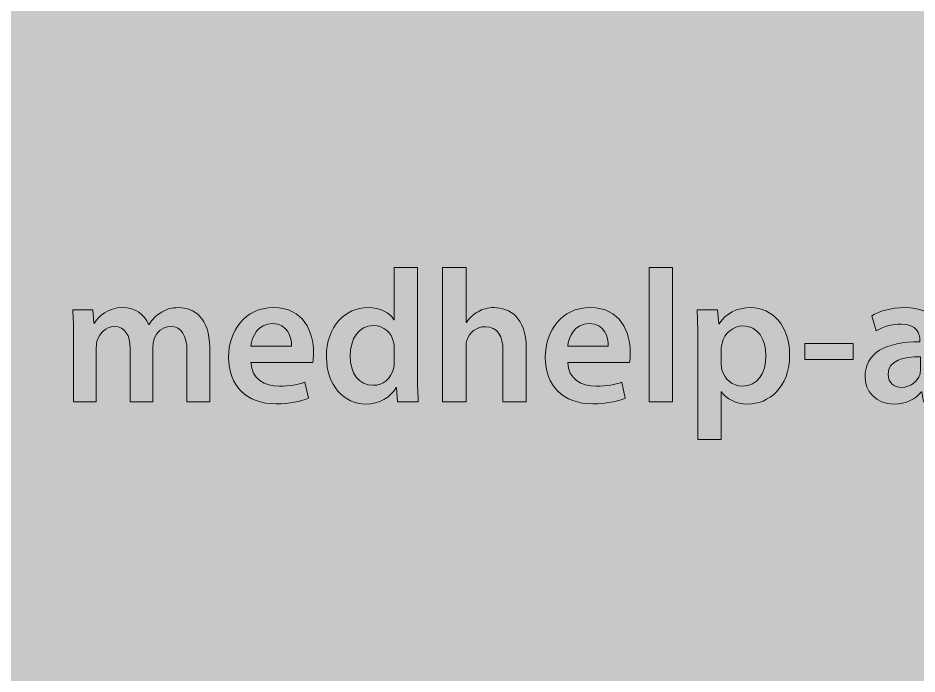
# Model space of a CAD drawing. Header units: inches. Extents: x -507 to 1392, y -754 to 68.
# Drawn here: x 33.11 to 80.48, y -338.85 to -304.25 of the extents above; entities that cross this region are included whole.
import ezdxf

# ---------------------------------------------------------------- set-up
doc = ezdxf.new("R2010")
doc.units = ezdxf.units.IN
doc.header["$MEASUREMENT"] = 0
doc.layers.add('back', color=7, linetype='Continuous')
doc.layers.add('Front', color=7, linetype='Continuous')
picture_1 = doc.add_image_def('image1.png', size_in_pixel=(3301, 2181))
picture_2 = doc.add_image_def('image10.png', size_in_pixel=(3013, 3012))

# ---------------------------------------------------------------- blocks, each defined once
blk = doc.blocks.new('block 3')
at = {"layer": 'Front', "true_color": 0x326699}
h = blk.add_hatch(color=165, dxfattribs=at)
h.dxf.hatch_style = 2
h.paths.add_polyline_path([(-211, -462.1), (-211, 61.249), (581, 61.249), (581, -462.1)])
h = blk.add_hatch(color=165, dxfattribs=at)
h.dxf.hatch_style = 2
h.paths.add_polyline_path([(-13, -462.1), (-13, 61.249), (185, 61.249), (185, -462.1)])
at = {"layer": 'Front'}
image = blk.add_image(picture_1, insert=(-211, -462.191), size_in_units=(792.24, 523.44), dxfattribs=at)
blk = doc.blocks.new('block 187')
at = {"layer": 'back', "true_color": 0x000000}
h = blk.add_hatch(color=18, dxfattribs=at)
h.dxf.hatch_style = 2
edge = h.paths.add_edge_path()
edge.add_spline(control_points=[(54.163, -317.404), (54.163, -317.404), (54.163, -323.131), (54.163, -323.131), (54.163, -323.63), (54.183, -324.17), (54.203, -324.5), (54.203, -324.5), (53.104, -324.5), (53.104, -324.5), (53.104, -324.5), (53.053, -323.73), (53.053, -323.73), (53.053, -323.73), (53.033, -323.73), (53.033, -323.73), (52.744, -324.27), (52.154, -324.61), (51.444, -324.61), (50.285, -324.61), (49.365, -323.621), (49.365, -322.121), (49.355, -320.492), (50.375, -319.523), (51.544, -319.523), (52.214, -319.523), (52.693, -319.803), (52.914, -320.163), (52.914, -320.163), (52.934, -320.163), (52.934, -320.163), (52.934, -320.163), (52.934, -317.404), (52.934, -317.404), (52.934, -317.404), (54.163, -317.404), (54.163, -317.404)], knot_values=[0, 0, 0, 0, 1, 1, 1, 2, 2, 2, 3, 3, 3, 4, 4, 4, 5, 5, 5, 6, 6, 6, 7, 7, 7, 8, 8, 8, 9, 9, 9, 10, 10, 10, 11, 11, 11, 12, 12, 12, 12], degree=3, periodic=1)
edge = h.paths.add_edge_path()
edge.add_spline(control_points=[(52.934, -321.662), (52.934, -321.562), (52.923, -321.442), (52.903, -321.342), (52.793, -320.862), (52.404, -320.472), (51.844, -320.472), (51.055, -320.472), (50.615, -321.172), (50.615, -322.082), (50.615, -322.971), (51.055, -323.621), (51.834, -323.621), (52.334, -323.621), (52.773, -323.281), (52.894, -322.751), (52.923, -322.641), (52.934, -322.521), (52.934, -322.391), (52.934, -322.391), (52.934, -321.662), (52.934, -321.662)], knot_values=[0, 0, 0, 0, 1, 1, 1, 2, 2, 2, 3, 3, 3, 4, 4, 4, 5, 5, 5, 6, 6, 6, 7, 7, 7, 7], degree=3, periodic=1)
h = blk.add_hatch(color=18, dxfattribs=at)
h.dxf.hatch_style = 2
edge = h.paths.add_edge_path()
edge.add_spline(control_points=[(55.485, -317.404), (55.485, -317.404), (56.725, -317.404), (56.725, -317.404), (56.725, -317.404), (56.725, -320.302), (56.725, -320.302), (56.725, -320.302), (56.745, -320.302), (56.745, -320.302), (56.895, -320.072), (57.094, -319.882), (57.354, -319.743), (57.594, -319.603), (57.884, -319.523), (58.194, -319.523), (59.023, -319.523), (59.893, -320.072), (59.893, -321.631), (59.893, -321.631), (59.893, -324.5), (59.893, -324.5), (59.893, -324.5), (58.664, -324.5), (58.664, -324.5), (58.664, -324.5), (58.664, -321.771), (58.664, -321.771), (58.664, -321.062), (58.404, -320.532), (57.724, -320.532), (57.244, -320.532), (56.904, -320.852), (56.774, -321.222), (56.735, -321.322), (56.725, -321.452), (56.725, -321.592), (56.725, -321.592), (56.725, -324.5), (56.725, -324.5), (56.725, -324.5), (55.485, -324.5), (55.485, -324.5), (55.485, -324.5), (55.485, -317.404), (55.485, -317.404)], knot_values=[0, 0, 0, 0, 1, 1, 1, 2, 2, 2, 3, 3, 3, 4, 4, 4, 5, 5, 5, 6, 6, 6, 7, 7, 7, 8, 8, 8, 9, 9, 9, 10, 10, 10, 11, 11, 11, 12, 12, 12, 13, 13, 13, 14, 14, 14, 15, 15, 15, 15], degree=3, periodic=1)
h = blk.add_hatch(color=18, dxfattribs=at)
h.dxf.hatch_style = 2
h.paths.add_polyline_path([(66.365, -317.404), (67.604, -317.404), (67.604, -324.5), (66.365, -324.5)])
h = blk.add_hatch(color=18, dxfattribs=at)
h.dxf.hatch_style = 2
edge = h.paths.add_edge_path()
edge.add_spline(control_points=[(36.036, -321.082), (36.036, -320.522), (36.025, -320.052), (35.996, -319.633), (35.996, -319.633), (37.055, -319.633), (37.055, -319.633), (37.055, -319.633), (37.105, -320.352), (37.105, -320.352), (37.105, -320.352), (37.135, -320.352), (37.135, -320.352), (37.375, -319.973), (37.814, -319.523), (38.634, -319.523), (39.274, -319.523), (39.773, -319.882), (39.983, -320.422), (39.983, -320.422), (40.003, -320.422), (40.003, -320.422), (40.173, -320.152), (40.373, -319.953), (40.603, -319.812), (40.873, -319.623), (41.183, -319.523), (41.583, -319.523), (42.392, -319.523), (43.212, -320.072), (43.212, -321.631), (43.212, -321.631), (43.212, -324.5), (43.212, -324.5), (43.212, -324.5), (42.012, -324.5), (42.012, -324.5), (42.012, -324.5), (42.012, -321.812), (42.012, -321.812), (42.012, -321.002), (41.732, -320.522), (41.143, -320.522), (40.723, -320.522), (40.413, -320.822), (40.283, -321.172), (40.253, -321.292), (40.223, -321.442), (40.223, -321.582), (40.223, -321.582), (40.223, -324.5), (40.223, -324.5), (40.223, -324.5), (39.024, -324.5), (39.024, -324.5), (39.024, -324.5), (39.024, -321.682), (39.024, -321.682), (39.024, -321.002), (38.754, -320.522), (38.185, -320.522), (37.725, -320.522), (37.415, -320.882), (37.305, -321.222), (37.255, -321.342), (37.235, -321.481), (37.235, -321.622), (37.235, -321.622), (37.235, -324.5), (37.235, -324.5), (37.235, -324.5), (36.036, -324.5), (36.036, -324.5), (36.036, -324.5), (36.036, -321.082), (36.036, -321.082)], knot_values=[0, 0, 0, 0, 1, 1, 1, 2, 2, 2, 3, 3, 3, 4, 4, 4, 5, 5, 5, 6, 6, 6, 7, 7, 7, 8, 8, 8, 9, 9, 9, 10, 10, 10, 11, 11, 11, 12, 12, 12, 13, 13, 13, 14, 14, 14, 15, 15, 15, 16, 16, 16, 17, 17, 17, 18, 18, 18, 19, 19, 19, 20, 20, 20, 21, 21, 21, 22, 22, 22, 23, 23, 23, 24, 24, 24, 25, 25, 25, 25], degree=3, periodic=1)
h = blk.add_hatch(color=18, dxfattribs=at)
h.dxf.hatch_style = 2
edge = h.paths.add_edge_path()
edge.add_spline(control_points=[(45.385, -322.411), (45.415, -323.291), (46.104, -323.67), (46.884, -323.67), (47.454, -323.67), (47.864, -323.59), (48.233, -323.451), (48.233, -323.451), (48.414, -324.3), (48.414, -324.3), (47.994, -324.47), (47.414, -324.6), (46.714, -324.6), (45.135, -324.6), (44.206, -323.63), (44.206, -322.141), (44.206, -320.792), (45.025, -319.523), (46.584, -319.523), (48.164, -319.523), (48.683, -320.822), (48.683, -321.892), (48.683, -322.121), (48.663, -322.301), (48.644, -322.411), (48.644, -322.411), (45.385, -322.411), (45.385, -322.411)], knot_values=[0, 0, 0, 0, 1, 1, 1, 2, 2, 2, 3, 3, 3, 4, 4, 4, 5, 5, 5, 6, 6, 6, 7, 7, 7, 8, 8, 8, 9, 9, 9, 9], degree=3, periodic=1)
edge = h.paths.add_edge_path()
edge.add_spline(control_points=[(47.524, -321.552), (47.534, -321.102), (47.334, -320.362), (46.515, -320.362), (45.755, -320.362), (45.435, -321.052), (45.385, -321.552), (45.385, -321.552), (47.524, -321.552), (47.524, -321.552)], knot_values=[0, 0, 0, 0, 1, 1, 1, 2, 2, 2, 3, 3, 3, 3], degree=3, periodic=1)
h = blk.add_hatch(color=18, dxfattribs=at)
h.dxf.hatch_style = 2
edge = h.paths.add_edge_path()
edge.add_spline(control_points=[(62.075, -322.411), (62.105, -323.291), (62.794, -323.67), (63.574, -323.67), (64.144, -323.67), (64.554, -323.59), (64.923, -323.451), (64.923, -323.451), (65.104, -324.3), (65.104, -324.3), (64.684, -324.47), (64.104, -324.6), (63.404, -324.6), (61.825, -324.6), (60.896, -323.63), (60.896, -322.141), (60.896, -320.792), (61.715, -319.523), (63.274, -319.523), (64.854, -319.523), (65.373, -320.822), (65.373, -321.892), (65.373, -322.121), (65.353, -322.301), (65.333, -322.411), (65.333, -322.411), (62.075, -322.411), (62.075, -322.411)], knot_values=[0, 0, 0, 0, 1, 1, 1, 2, 2, 2, 3, 3, 3, 4, 4, 4, 5, 5, 5, 6, 6, 6, 7, 7, 7, 8, 8, 8, 9, 9, 9, 9], degree=3, periodic=1)
edge = h.paths.add_edge_path()
edge.add_spline(control_points=[(64.214, -321.552), (64.224, -321.102), (64.024, -320.362), (63.205, -320.362), (62.445, -320.362), (62.125, -321.052), (62.075, -321.552), (62.075, -321.552), (64.214, -321.552), (64.214, -321.552)], knot_values=[0, 0, 0, 0, 1, 1, 1, 2, 2, 2, 3, 3, 3, 3], degree=3, periodic=1)
h = blk.add_hatch(color=18, dxfattribs=at)
h.dxf.hatch_style = 2
edge = h.paths.add_edge_path()
edge.add_spline(control_points=[(68.935, -321.252), (68.935, -320.612), (68.915, -320.092), (68.895, -319.633), (68.895, -319.633), (69.975, -319.633), (69.975, -319.633), (69.975, -319.633), (70.034, -320.382), (70.034, -320.382), (70.034, -320.382), (70.054, -320.382), (70.054, -320.382), (70.414, -319.833), (70.984, -319.523), (71.724, -319.523), (72.843, -319.523), (73.772, -320.482), (73.772, -322.001), (73.772, -323.76), (72.663, -324.61), (71.554, -324.61), (70.944, -324.61), (70.434, -324.35), (70.185, -323.96), (70.185, -323.96), (70.165, -323.96), (70.165, -323.96), (70.165, -323.96), (70.165, -326.479), (70.165, -326.479), (70.165, -326.479), (68.935, -326.479), (68.935, -326.479), (68.935, -326.479), (68.935, -321.252), (68.935, -321.252)], knot_values=[0, 0, 0, 0, 1, 1, 1, 2, 2, 2, 3, 3, 3, 4, 4, 4, 5, 5, 5, 6, 6, 6, 7, 7, 7, 8, 8, 8, 9, 9, 9, 10, 10, 10, 11, 11, 11, 12, 12, 12, 12], degree=3, periodic=1)
edge = h.paths.add_edge_path()
edge.add_spline(control_points=[(70.165, -322.461), (70.165, -322.581), (70.174, -322.691), (70.204, -322.801), (70.324, -323.301), (70.764, -323.661), (71.284, -323.661), (72.063, -323.661), (72.523, -323.011), (72.523, -322.051), (72.523, -321.192), (72.104, -320.492), (71.313, -320.492), (70.804, -320.492), (70.334, -320.862), (70.214, -321.402), (70.185, -321.501), (70.165, -321.612), (70.165, -321.711), (70.165, -321.711), (70.165, -322.461), (70.165, -322.461)], knot_values=[0, 0, 0, 0, 1, 1, 1, 2, 2, 2, 3, 3, 3, 4, 4, 4, 5, 5, 5, 6, 6, 6, 7, 7, 7, 7], degree=3, periodic=1)
h = blk.add_hatch(color=18, dxfattribs=at)
h.dxf.hatch_style = 2
edge = h.paths.add_edge_path()
edge.add_spline(control_points=[(80.823, -324.5), (80.823, -324.5), (80.744, -323.96), (80.744, -323.96), (80.744, -323.96), (80.713, -323.96), (80.713, -323.96), (80.414, -324.34), (79.904, -324.61), (79.274, -324.61), (78.295, -324.61), (77.745, -323.9), (77.745, -323.161), (77.745, -321.932), (78.834, -321.312), (80.633, -321.322), (80.633, -321.322), (80.633, -321.242), (80.633, -321.242), (80.633, -320.922), (80.503, -320.392), (79.644, -320.392), (79.165, -320.392), (78.665, -320.542), (78.335, -320.752), (78.335, -320.752), (78.095, -319.953), (78.095, -319.953), (78.455, -319.732), (79.084, -319.523), (79.854, -319.523), (81.413, -319.523), (81.863, -320.512), (81.863, -321.572), (81.863, -321.572), (81.863, -323.331), (81.863, -323.331), (81.863, -323.771), (81.883, -324.2), (81.933, -324.5), (81.933, -324.5), (80.823, -324.5), (80.823, -324.5)], knot_values=[0, 0, 0, 0, 1, 1, 1, 2, 2, 2, 3, 3, 3, 4, 4, 4, 5, 5, 5, 6, 6, 6, 7, 7, 7, 8, 8, 8, 9, 9, 9, 10, 10, 10, 11, 11, 11, 12, 12, 12, 13, 13, 13, 14, 14, 14, 14], degree=3, periodic=1)
edge = h.paths.add_edge_path()
edge.add_spline(control_points=[(80.664, -322.121), (79.794, -322.102), (78.964, -322.291), (78.964, -323.031), (78.964, -323.511), (79.274, -323.73), (79.664, -323.73), (80.154, -323.73), (80.514, -323.411), (80.624, -323.061), (80.653, -322.971), (80.664, -322.871), (80.664, -322.791), (80.664, -322.791), (80.664, -322.121), (80.664, -322.121)], knot_values=[0, 0, 0, 0, 1, 1, 1, 2, 2, 2, 3, 3, 3, 4, 4, 4, 5, 5, 5, 5], degree=3, periodic=1)
h = blk.add_hatch(color=18, dxfattribs=at)
h.dxf.hatch_style = 2
h.paths.add_polyline_path([(77.124, -321.412), (77.124, -322.261), (74.575, -322.261), (74.575, -321.412)])
at = {"layer": 'back', "lineweight": 0}
for points in [[(66.365, -317.404), (67.604, -317.404), (67.604, -324.5), (66.365, -324.5), (66.365, -317.404)], [(77.124, -321.412), (77.124, -322.261), (74.575, -322.261), (74.575, -321.412), (77.124, -321.412)]]:
    blk.add_lwpolyline(points, dxfattribs=at)
for points, knots in [([(54.163, -317.404), (54.163, -317.404), (54.163, -323.131), (54.163, -323.131), (54.163, -323.63), (54.183, -324.17), (54.203, -324.5), (54.203, -324.5), (53.104, -324.5), (53.104, -324.5), (53.104, -324.5), (53.053, -323.73), (53.053, -323.73), (53.053, -323.73), (53.033, -323.73), (53.033, -323.73), (52.744, -324.27), (52.154, -324.61), (51.444, -324.61), (50.285, -324.61), (49.365, -323.621), (49.365, -322.121), (49.355, -320.492), (50.375, -319.523), (51.544, -319.523), (52.214, -319.523), (52.693, -319.803), (52.914, -320.163), (52.914, -320.163), (52.934, -320.163), (52.934, -320.163), (52.934, -320.163), (52.934, -317.404), (52.934, -317.404), (52.934, -317.404), (54.163, -317.404), (54.163, -317.404)], [0, 0, 0, 0, 1, 1, 1, 2, 2, 2, 3, 3, 3, 4, 4, 4, 5, 5, 5, 6, 6, 6, 7, 7, 7, 8, 8, 8, 9, 9, 9, 10, 10, 10, 11, 11, 11, 12, 12, 12, 12]), ([(55.485, -317.404), (55.485, -317.404), (56.725, -317.404), (56.725, -317.404), (56.725, -317.404), (56.725, -320.302), (56.725, -320.302), (56.725, -320.302), (56.745, -320.302), (56.745, -320.302), (56.895, -320.072), (57.094, -319.882), (57.354, -319.743), (57.594, -319.603), (57.884, -319.523), (58.194, -319.523), (59.023, -319.523), (59.893, -320.072), (59.893, -321.631), (59.893, -321.631), (59.893, -324.5), (59.893, -324.5), (59.893, -324.5), (58.664, -324.5), (58.664, -324.5), (58.664, -324.5), (58.664, -321.771), (58.664, -321.771), (58.664, -321.062), (58.404, -320.532), (57.724, -320.532), (57.244, -320.532), (56.904, -320.852), (56.774, -321.222), (56.735, -321.322), (56.725, -321.452), (56.725, -321.592), (56.725, -321.592), (56.725, -324.5), (56.725, -324.5), (56.725, -324.5), (55.485, -324.5), (55.485, -324.5), (55.485, -324.5), (55.485, -317.404), (55.485, -317.404)], [0, 0, 0, 0, 1, 1, 1, 2, 2, 2, 3, 3, 3, 4, 4, 4, 5, 5, 5, 6, 6, 6, 7, 7, 7, 8, 8, 8, 9, 9, 9, 10, 10, 10, 11, 11, 11, 12, 12, 12, 13, 13, 13, 14, 14, 14, 15, 15, 15, 15]), ([(36.036, -321.082), (36.036, -320.522), (36.025, -320.052), (35.996, -319.633), (35.996, -319.633), (37.055, -319.633), (37.055, -319.633), (37.055, -319.633), (37.105, -320.352), (37.105, -320.352), (37.105, -320.352), (37.135, -320.352), (37.135, -320.352), (37.375, -319.973), (37.814, -319.523), (38.634, -319.523), (39.274, -319.523), (39.773, -319.882), (39.983, -320.422), (39.983, -320.422), (40.003, -320.422), (40.003, -320.422), (40.173, -320.152), (40.373, -319.953), (40.603, -319.812), (40.873, -319.623), (41.183, -319.523), (41.583, -319.523), (42.392, -319.523), (43.212, -320.072), (43.212, -321.631), (43.212, -321.631), (43.212, -324.5), (43.212, -324.5), (43.212, -324.5), (42.012, -324.5), (42.012, -324.5), (42.012, -324.5), (42.012, -321.812), (42.012, -321.812), (42.012, -321.002), (41.732, -320.522), (41.143, -320.522), (40.723, -320.522), (40.413, -320.822), (40.283, -321.172), (40.253, -321.292), (40.223, -321.442), (40.223, -321.582), (40.223, -321.582), (40.223, -324.5), (40.223, -324.5), (40.223, -324.5), (39.024, -324.5), (39.024, -324.5), (39.024, -324.5), (39.024, -321.682), (39.024, -321.682), (39.024, -321.002), (38.754, -320.522), (38.185, -320.522), (37.725, -320.522), (37.415, -320.882), (37.305, -321.222), (37.255, -321.342), (37.235, -321.481), (37.235, -321.622), (37.235, -321.622), (37.235, -324.5), (37.235, -324.5), (37.235, -324.5), (36.036, -324.5), (36.036, -324.5), (36.036, -324.5), (36.036, -321.082), (36.036, -321.082)], [0, 0, 0, 0, 1, 1, 1, 2, 2, 2, 3, 3, 3, 4, 4, 4, 5, 5, 5, 6, 6, 6, 7, 7, 7, 8, 8, 8, 9, 9, 9, 10, 10, 10, 11, 11, 11, 12, 12, 12, 13, 13, 13, 14, 14, 14, 15, 15, 15, 16, 16, 16, 17, 17, 17, 18, 18, 18, 19, 19, 19, 20, 20, 20, 21, 21, 21, 22, 22, 22, 23, 23, 23, 24, 24, 24, 25, 25, 25, 25]), ([(45.385, -322.411), (45.415, -323.291), (46.104, -323.67), (46.884, -323.67), (47.454, -323.67), (47.864, -323.59), (48.233, -323.451), (48.233, -323.451), (48.414, -324.3), (48.414, -324.3), (47.994, -324.47), (47.414, -324.6), (46.714, -324.6), (45.135, -324.6), (44.206, -323.63), (44.206, -322.141), (44.206, -320.792), (45.025, -319.523), (46.584, -319.523), (48.164, -319.523), (48.683, -320.822), (48.683, -321.892), (48.683, -322.121), (48.663, -322.301), (48.644, -322.411), (48.644, -322.411), (45.385, -322.411), (45.385, -322.411)], [0, 0, 0, 0, 1, 1, 1, 2, 2, 2, 3, 3, 3, 4, 4, 4, 5, 5, 5, 6, 6, 6, 7, 7, 7, 8, 8, 8, 9, 9, 9, 9]), ([(62.075, -322.411), (62.105, -323.291), (62.794, -323.67), (63.574, -323.67), (64.144, -323.67), (64.554, -323.59), (64.923, -323.451), (64.923, -323.451), (65.104, -324.3), (65.104, -324.3), (64.684, -324.47), (64.104, -324.6), (63.404, -324.6), (61.825, -324.6), (60.896, -323.63), (60.896, -322.141), (60.896, -320.792), (61.715, -319.523), (63.274, -319.523), (64.854, -319.523), (65.373, -320.822), (65.373, -321.892), (65.373, -322.121), (65.353, -322.301), (65.333, -322.411), (65.333, -322.411), (62.075, -322.411), (62.075, -322.411)], [0, 0, 0, 0, 1, 1, 1, 2, 2, 2, 3, 3, 3, 4, 4, 4, 5, 5, 5, 6, 6, 6, 7, 7, 7, 8, 8, 8, 9, 9, 9, 9]), ([(68.935, -321.252), (68.935, -320.612), (68.915, -320.092), (68.895, -319.633), (68.895, -319.633), (69.975, -319.633), (69.975, -319.633), (69.975, -319.633), (70.034, -320.382), (70.034, -320.382), (70.034, -320.382), (70.054, -320.382), (70.054, -320.382), (70.414, -319.833), (70.984, -319.523), (71.724, -319.523), (72.843, -319.523), (73.772, -320.482), (73.772, -322.001), (73.772, -323.76), (72.663, -324.61), (71.554, -324.61), (70.944, -324.61), (70.434, -324.35), (70.185, -323.96), (70.185, -323.96), (70.165, -323.96), (70.165, -323.96), (70.165, -323.96), (70.165, -326.479), (70.165, -326.479), (70.165, -326.479), (68.935, -326.479), (68.935, -326.479), (68.935, -326.479), (68.935, -321.252), (68.935, -321.252)], [0, 0, 0, 0, 1, 1, 1, 2, 2, 2, 3, 3, 3, 4, 4, 4, 5, 5, 5, 6, 6, 6, 7, 7, 7, 8, 8, 8, 9, 9, 9, 10, 10, 10, 11, 11, 11, 12, 12, 12, 12]), ([(80.823, -324.5), (80.823, -324.5), (80.744, -323.96), (80.744, -323.96), (80.744, -323.96), (80.713, -323.96), (80.713, -323.96), (80.414, -324.34), (79.904, -324.61), (79.274, -324.61), (78.295, -324.61), (77.745, -323.9), (77.745, -323.161), (77.745, -321.932), (78.834, -321.312), (80.633, -321.322), (80.633, -321.322), (80.633, -321.242), (80.633, -321.242), (80.633, -320.922), (80.503, -320.392), (79.644, -320.392), (79.165, -320.392), (78.665, -320.542), (78.335, -320.752), (78.335, -320.752), (78.095, -319.953), (78.095, -319.953), (78.455, -319.732), (79.084, -319.523), (79.854, -319.523), (81.413, -319.523), (81.863, -320.512), (81.863, -321.572), (81.863, -321.572), (81.863, -323.331), (81.863, -323.331), (81.863, -323.771), (81.883, -324.2), (81.933, -324.5), (81.933, -324.5), (80.823, -324.5), (80.823, -324.5)], [0, 0, 0, 0, 1, 1, 1, 2, 2, 2, 3, 3, 3, 4, 4, 4, 5, 5, 5, 6, 6, 6, 7, 7, 7, 8, 8, 8, 9, 9, 9, 10, 10, 10, 11, 11, 11, 12, 12, 12, 13, 13, 13, 14, 14, 14, 14]), ([(47.524, -321.552), (47.534, -321.102), (47.334, -320.362), (46.515, -320.362), (45.755, -320.362), (45.435, -321.052), (45.385, -321.552), (45.385, -321.552), (47.524, -321.552), (47.524, -321.552)], [0, 0, 0, 0, 1, 1, 1, 2, 2, 2, 3, 3, 3, 3]), ([(52.934, -321.662), (52.934, -321.562), (52.923, -321.442), (52.903, -321.342), (52.793, -320.862), (52.404, -320.472), (51.844, -320.472), (51.055, -320.472), (50.615, -321.172), (50.615, -322.082), (50.615, -322.971), (51.055, -323.621), (51.834, -323.621), (52.334, -323.621), (52.773, -323.281), (52.894, -322.751), (52.923, -322.641), (52.934, -322.521), (52.934, -322.391), (52.934, -322.391), (52.934, -321.662), (52.934, -321.662)], [0, 0, 0, 0, 1, 1, 1, 2, 2, 2, 3, 3, 3, 4, 4, 4, 5, 5, 5, 6, 6, 6, 7, 7, 7, 7]), ([(64.214, -321.552), (64.224, -321.102), (64.024, -320.362), (63.205, -320.362), (62.445, -320.362), (62.125, -321.052), (62.075, -321.552), (62.075, -321.552), (64.214, -321.552), (64.214, -321.552)], [0, 0, 0, 0, 1, 1, 1, 2, 2, 2, 3, 3, 3, 3]), ([(70.165, -322.461), (70.165, -322.581), (70.174, -322.691), (70.204, -322.801), (70.324, -323.301), (70.764, -323.661), (71.284, -323.661), (72.063, -323.661), (72.523, -323.011), (72.523, -322.051), (72.523, -321.192), (72.104, -320.492), (71.313, -320.492), (70.804, -320.492), (70.334, -320.862), (70.214, -321.402), (70.185, -321.501), (70.165, -321.612), (70.165, -321.711), (70.165, -321.711), (70.165, -322.461), (70.165, -322.461)], [0, 0, 0, 0, 1, 1, 1, 2, 2, 2, 3, 3, 3, 4, 4, 4, 5, 5, 5, 6, 6, 6, 7, 7, 7, 7]), ([(80.664, -322.121), (79.794, -322.102), (78.964, -322.291), (78.964, -323.031), (78.964, -323.511), (79.274, -323.73), (79.664, -323.73), (80.154, -323.73), (80.514, -323.411), (80.624, -323.061), (80.653, -322.971), (80.664, -322.871), (80.664, -322.791), (80.664, -322.791), (80.664, -322.121), (80.664, -322.121)], [0, 0, 0, 0, 1, 1, 1, 2, 2, 2, 3, 3, 3, 4, 4, 4, 5, 5, 5, 5])]:
    blk.add_open_spline(points, degree=3, knots=knots, dxfattribs=at)

msp = doc.modelspace()

# ---------------------------------------------------------------- block references
at = {"layer": 'back'}
msp.add_blockref('block 187', (0, 0), dxfattribs=at)
at = {"layer": 'Front'}
msp.add_blockref('block 3', (0, 0), dxfattribs=at)

# ---------------------------------------------------------------- pictures from other files: only their frames are drawn
image = msp.add_image(picture_2, insert=(-506.916, -754.387), size_in_units=(723.12, 722.88), dxfattribs=at)

doc.saveas('drawing.dxf')
